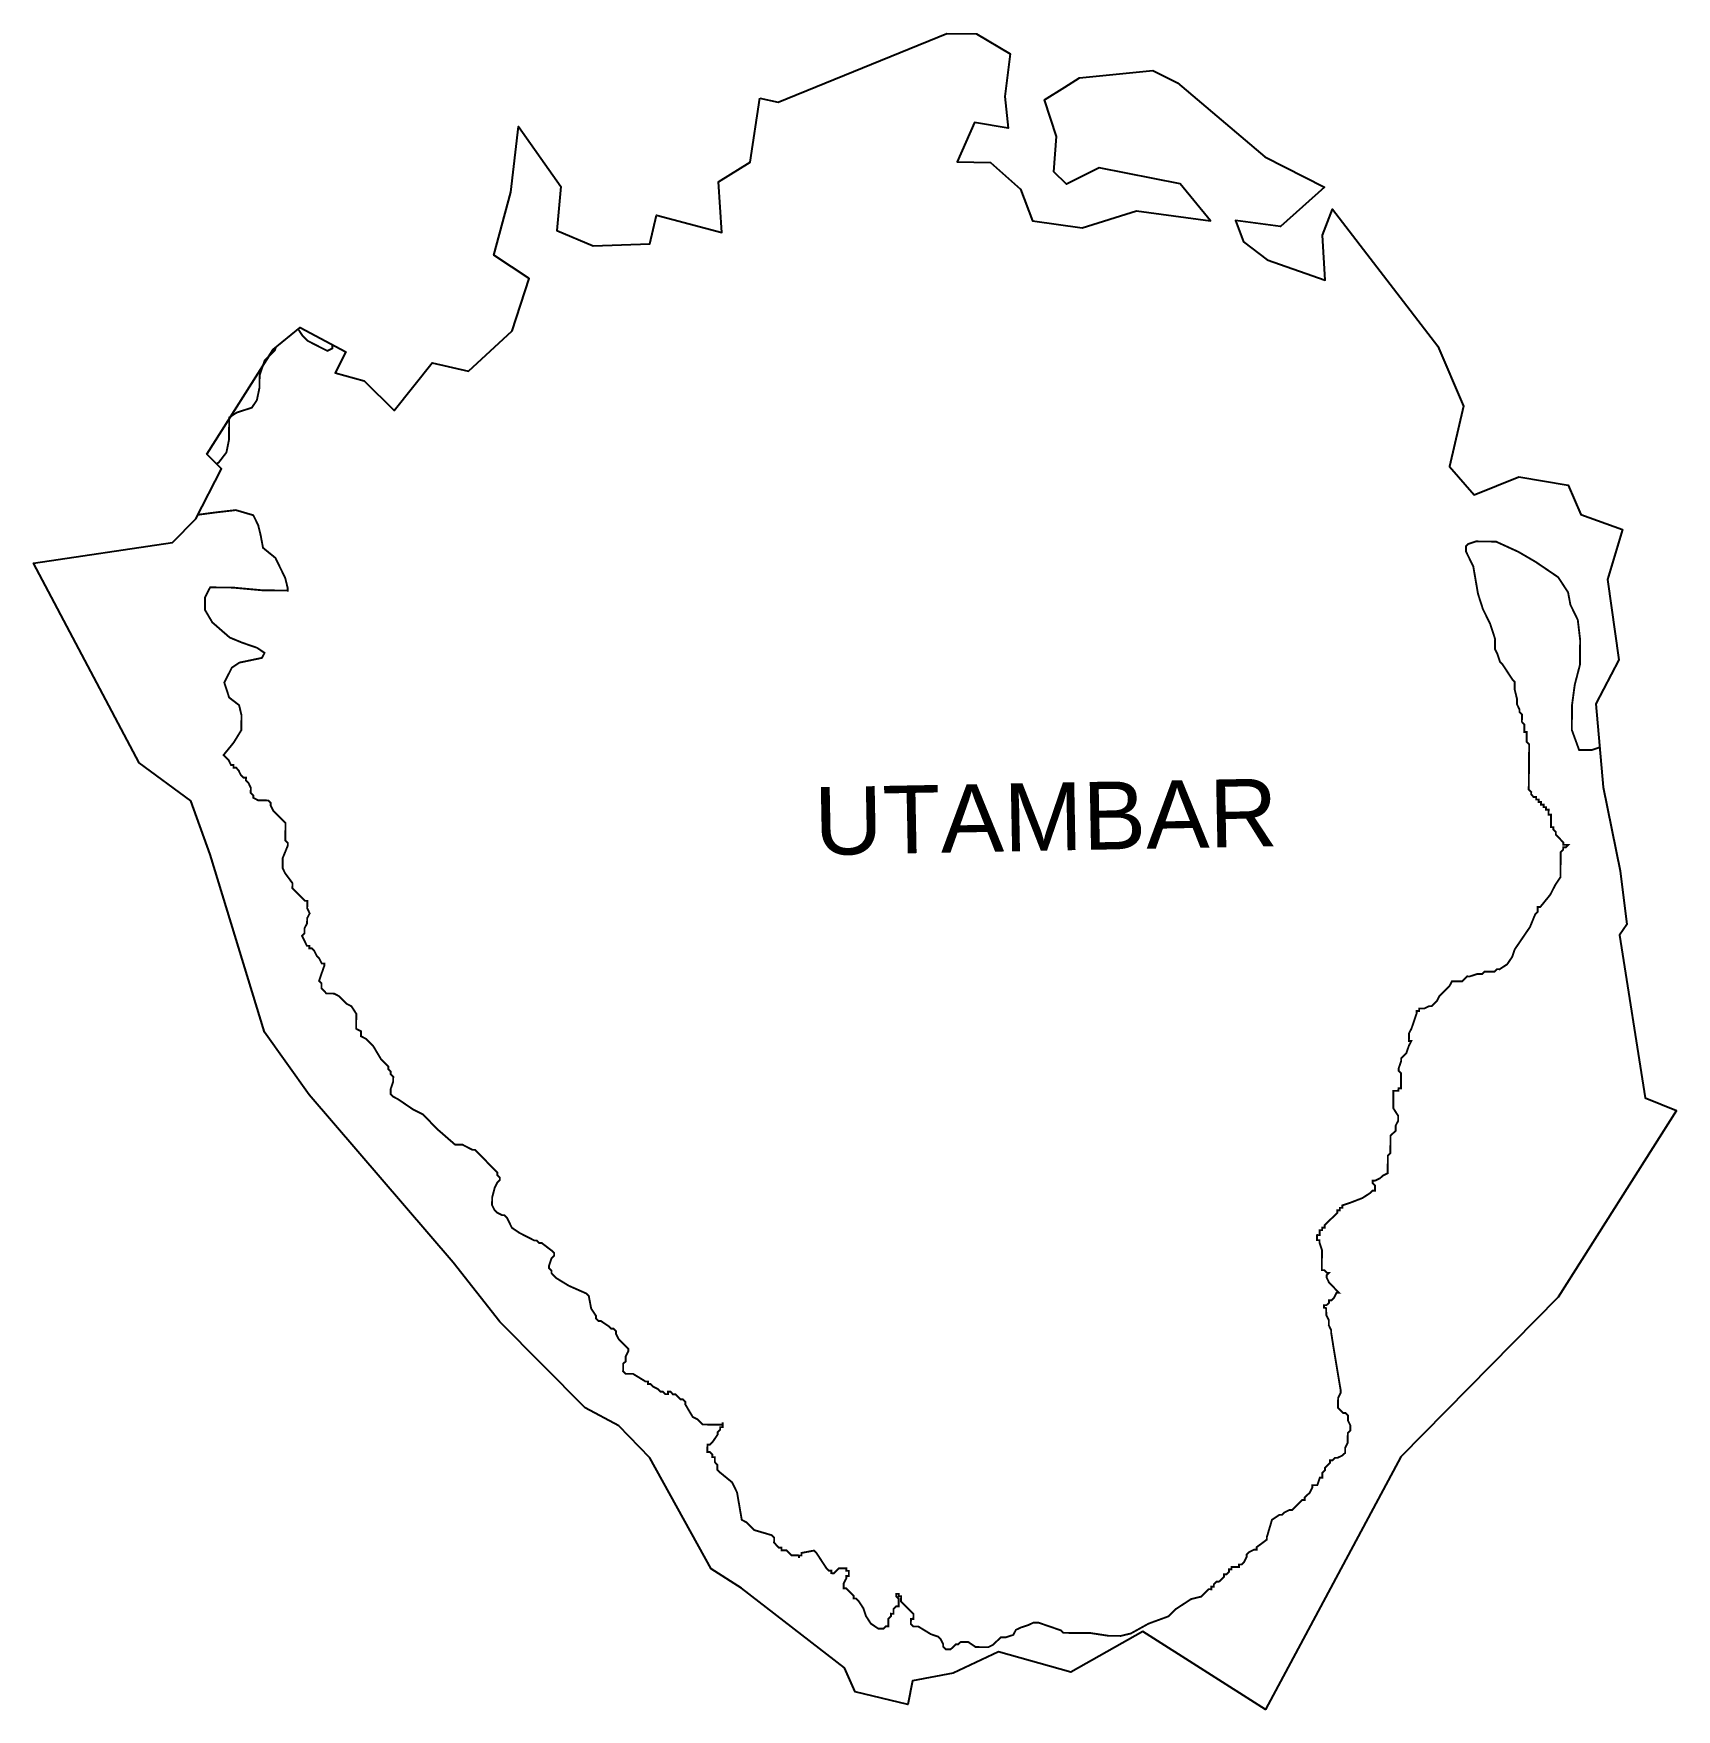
# Model space of a CAD drawing. Header units: metres. Extents: x 293549 to 296182, y 1979068 to 1981755.
import ezdxf

# ---------------------------------------------------------------- set-up
doc = ezdxf.new("R2010")
doc.units = ezdxf.units.M
for name, color, linetype in [('HAZARDS LINE', 1, 'Continuous'), ('village', 3, 'Continuous'), ('VILLAGE NAME', 250, 'Continuous')]:
    doc.layers.add(name, color=color, linetype=linetype)
doc.styles.get("Standard").update_dxf_attribs({"font": 'simplex.shx'})

msp = doc.modelspace()

# ---------------------------------------------------------------- linework, layer by layer
at = {"layer": 'HAZARDS LINE', "lineweight": 18, "const_width": 3.01}
for points in [[(293973.1, 1981281), (293980, 1981270.5), (293988, 1981262.4), (294003.9, 1981254.2), (294019.9, 1981246.1), (294027.9, 1981250), (294028, 1981255.9)], [(293842.3, 1981064.7), (293845.9, 1981067.3), (293858.1, 1981083.2), (293862.2, 1981103.2), (293862.6, 1981139.3), (293874.7, 1981147.2), (293898.8, 1981155), (293906.9, 1981166.9), (293911.1, 1981186.9), (293911.3, 1981207), (293919.5, 1981231), (293935.7, 1981246.8), (293937.4, 1981251.8)], [(296059, 1980610.3), (296046.2, 1980606.1), (296026.1, 1980606.3), (296014.4, 1980638.5), (296014.8, 1980678.6), (296019.1, 1980710.6), (296027.4, 1980742.6), (296027.8, 1980782.7), (296024, 1980814.8), (296012.2, 1980839), (296008.4, 1980859), (295992.6, 1980883.2), (295956.7, 1980907.6), (295928.8, 1980923.9), (295892.9, 1980940.3), (295860.9, 1980940.6), (295848.8, 1980936.7), (295844.7, 1980932.7), (295844.7, 1980924.7), (295848.6, 1980916.6), (295856.5, 1980900.5), (295864.1, 1980856.4), (295871.9, 1980832.2), (295883.7, 1980808.1), (295891.5, 1980784), (295891.3, 1980767.9), (295895.3, 1980759.9), (295899.2, 1980747.8), (295903.1, 1980743.8), (295919, 1980719.6), (295922.9, 1980715.5), (295922.8, 1980703.5), (295926.7, 1980687.4), (295926.6, 1980679.4), (295930.5, 1980671.3), (295930.5, 1980667.3), (295934.5, 1980663.3), (295934.4, 1980651.3), (295938.3, 1980647.2), (295938.2, 1980635.2), (295942.2, 1980635.2), (295942.1, 1980619.1), (295946.1, 1980615.1), (295945.4, 1980542.9), (295949.4, 1980538.9), (295949.3, 1980534.9), (295953.3, 1980530.8), (295957.3, 1980530.8), (295957.3, 1980526.8), (295961.3, 1980526.7), (295961.2, 1980522.7), (295965.2, 1980522.7), (295965.2, 1980518.7), (295969.2, 1980518.7), (295969.2, 1980514.6), (295973.2, 1980514.6), (295973.2, 1980510.6), (295977.2, 1980510.6), (295977.1, 1980502.5), (295981.1, 1980502.5), (295980.9, 1980482.5), (295984.9, 1980482.4), (295984.9, 1980478.4), (295988.9, 1980474.4), (295988.8, 1980470.4), (295992.8, 1980466.3), (296000.7, 1980458.2), (296000.7, 1980454.2), (296008.7, 1980454.2), (296004.7, 1980450.2), (296000.7, 1980450.2), (296000.6, 1980446.2), (295996.6, 1980442.2), (295996.2, 1980402.2), (295988.1, 1980390.2), (295979.9, 1980374.2), (295963.7, 1980354.3), (295959.7, 1980354.4), (295959.6, 1980346.4), (295955.6, 1980342.4), (295947.4, 1980322.4), (295939.3, 1980310.5), (295923, 1980286.6), (295918.9, 1980274.6), (295910.8, 1980262.6), (295898.7, 1980254.7), (295894.7, 1980254.8), (295890.6, 1980250.8), (295874.6, 1980250.9), (295870.5, 1980247), (295862.5, 1980247), (295850.5, 1980243.1), (295846.4, 1980243.2), (295838.4, 1980235.2), (295822.3, 1980235.4), (295818.2, 1980227.4), (295814.2, 1980223.4), (295802.1, 1980211.5), (295798, 1980203.5), (295793.9, 1980199.6), (295789.9, 1980195.6), (295785.9, 1980195.6), (295777.8, 1980191.7), (295769.8, 1980191.8), (295769.8, 1980187.7), (295765.8, 1980187.8), (295765.7, 1980183.8), (295757.5, 1980159.8), (295753.4, 1980151.8), (295753.3, 1980139.8), (295757.3, 1980139.8), (295753.2, 1980131.8), (295749.1, 1980119.8), (295741, 1980111.8), (295741, 1980107.8), (295736.9, 1980095.8), (295736.8, 1980091.8), (295740.8, 1980087.8), (295740.6, 1980063.7), (295736.6, 1980063.8), (295736.5, 1980059.8), (295728.5, 1980059.8), (295728.3, 1980031.8), (295736.2, 1980019.7), (295736.1, 1980011.7), (295732, 1980003.7), (295732, 1979995.7), (295727.9, 1979991.7), (295723.9, 1979987.7), (295723.6, 1979959.7), (295719.6, 1979955.7), (295719.3, 1979927.6), (295711.3, 1979923.7), (295707.2, 1979919.7), (295699.2, 1979915.8), (295695.1, 1979915.8), (295695.1, 1979911.8), (295699.1, 1979907.8), (295699, 1979899.8), (295695, 1979899.8), (295691, 1979895.8), (295678.9, 1979887.9), (295658.7, 1979880.1), (295646.7, 1979876.2), (295646.7, 1979872.2), (295642.6, 1979872.2), (295642.6, 1979868.2), (295638.6, 1979868.2), (295638.6, 1979864.2), (295630.5, 1979856.3), (295622.4, 1979848.3), (295618.3, 1979844.4), (295618.3, 1979840.4), (295614.3, 1979840.4), (295614.3, 1979836.4), (295610.2, 1979836.4), (295610.2, 1979828.4), (295606.2, 1979828.5), (295606.1, 1979820.4), (295610.1, 1979820.4), (295610.1, 1979816.4), (295614, 1979804.3), (295613.7, 1979772.3), (295617.7, 1979772.2), (295621.6, 1979768.2), (295625.3, 1979767.8), (295621.6, 1979764.2), (295621.6, 1979760.2), (295625.5, 1979752.1), (295629.5, 1979748.1), (295633.5, 1979744), (295641.4, 1979735.9), (295637.4, 1979736), (295633.3, 1979728), (295629.3, 1979724), (295625.3, 1979724), (295625.2, 1979720), (295621.2, 1979716.1), (295617.2, 1979716.1), (295617.1, 1979712.1), (295620.6, 1979711.4), (295621, 1979700), (295625, 1979692), (295624.9, 1979684), (295628.8, 1979675.9), (295628.8, 1979671.9), (295632.6, 1979647.8), (295644, 1979579.6), (295643.9, 1979575.5), (295639.9, 1979567.6), (295639.7, 1979551.5), (295647.6, 1979543.4), (295651.7, 1979543.4), (295655.6, 1979539.4), (295655.6, 1979531.3), (295659.5, 1979523.3), (295659.4, 1979515.3), (295655.4, 1979511.3), (295655.2, 1979495.3), (295651.1, 1979487.3), (295651.1, 1979479.3), (295647, 1979475.3), (295639, 1979471.4), (295635, 1979471.4), (295630.9, 1979467.4), (295626.9, 1979467.5), (295626.9, 1979463.5), (295618.8, 1979455.5), (295618.7, 1979451.5), (295614.7, 1979447.5), (295614.6, 1979439.5), (295610.6, 1979439.6), (295606.5, 1979427.6), (295598.5, 1979427.6), (295598.5, 1979423.6), (295594.4, 1979415.6), (295586.3, 1979407.7), (295586.2, 1979403.7), (295582.2, 1979403.7), (295578.2, 1979399.8), (295574.1, 1979395.8), (295570.1, 1979391.8), (295566.1, 1979387.8), (295562.1, 1979387.9), (295554, 1979383.9), (295550, 1979380), (295545.9, 1979380), (295533.9, 1979372.1), (295525.6, 1979344.1), (295525.5, 1979340.1), (295509.4, 1979328.2), (295509.4, 1979324.2), (295505.4, 1979324.3), (295497.3, 1979320.3), (295493.3, 1979316.4), (295493.2, 1979312.3), (295489.1, 1979304.4), (295485.1, 1979300.4), (295481.1, 1979300.4), (295481.1, 1979296.4), (295469, 1979296.5), (295469, 1979292.5), (295465, 1979292.6), (295464.9, 1979288.5), (295460.9, 1979284.6), (295456.9, 1979284.6), (295456.9, 1979280.6), (295452.8, 1979276.6), (295448.8, 1979272.7), (295444.8, 1979272.7), (295440.7, 1979268.7), (295440.7, 1979264.7), (295436.7, 1979264.8), (295436.6, 1979260.7), (295432.6, 1979260.8), (295420.5, 1979248.9), (295404.4, 1979245), (295380.2, 1979229.2), (295368.1, 1979217.3), (295335.9, 1979205.5), (295307.7, 1979189.8), (295291.7, 1979185.9), (295271.6, 1979186.1), (295243.6, 1979190.4), (295199.5, 1979190.8), (295195.5, 1979194.8), (295183.6, 1979198.9), (295171.6, 1979203), (295159.6, 1979207.2), (295151.6, 1979207.2), (295143.5, 1979203.3), (295131.4, 1979199.4), (295123.4, 1979195.5), (295119.3, 1979187.5), (295107.3, 1979183.6), (295099.2, 1979183.7), (295091.1, 1979175.7), (295087.1, 1979171.7), (295079.1, 1979167.8), (295059, 1979168), (295047.1, 1979176.1), (295035, 1979176.2), (295031, 1979172.3), (295027, 1979172.3), (295018.9, 1979164.4), (295010.9, 1979164.4), (295006.9, 1979168.5), (295006.9, 1979172.5), (295003, 1979180.5), (294999, 1979184.6), (294987.1, 1979188.7), (294967.1, 1979200.9), (294959.1, 1979201), (294955.1, 1979205), (294955.2, 1979213), (294959.2, 1979213), (294959.3, 1979221), (294947.4, 1979233.2), (294943.4, 1979237.2), (294939.4, 1979241.2), (294939.5, 1979249.3), (294935.5, 1979249.3), (294935.5, 1979253.3), (294931.5, 1979253.3), (294931.5, 1979249.3), (294935.5, 1979245.3), (294935.4, 1979233.3), (294931.3, 1979233.3), (294927.3, 1979229.3), (294927.2, 1979221.3), (294923.2, 1979221.4), (294923.2, 1979217.3), (294919.1, 1979213.4), (294919, 1979201.3), (294915, 1979201.4), (294911, 1979197.4), (294903, 1979197.5), (294891, 1979205.6), (294883.1, 1979217.7), (294879.2, 1979229.8), (294871.3, 1979241.9), (294867.3, 1979245.9), (294863.3, 1979246), (294863.4, 1979250), (294855.4, 1979258.1), (294851.4, 1979262.1), (294847.4, 1979262.1), (294847.5, 1979270.1), (294851.6, 1979278.1), (294851.6, 1979282.1), (294855.6, 1979282.1), (294855.7, 1979290.1), (294851.7, 1979290.2), (294851.7, 1979294.2), (294839.7, 1979294.3), (294831.6, 1979286.3), (294827.6, 1979286.4), (294827.7, 1979290.4), (294823.6, 1979290.4), (294819.7, 1979294.5), (294803.9, 1979318.7), (294799.9, 1979322.7), (294779.8, 1979318.9), (294779.8, 1979314.9), (294775.8, 1979314.9), (294775.7, 1979310.9), (294775.8, 1979314.9), (294763.8, 1979315), (294759.8, 1979319.1), (294755.8, 1979323.1), (294747.8, 1979323.2), (294747.8, 1979327.2), (294743.8, 1979327.2), (294735.9, 1979335.3), (294736, 1979343.3), (294732, 1979347.4), (294704, 1979355.6), (294700, 1979359.7), (294696.1, 1979363.7), (294692.1, 1979367.8), (294684.1, 1979371.9), (294676.5, 1979416), (294668.6, 1979432.1), (294648.7, 1979448.4), (294644.8, 1979452.4), (294644.8, 1979460.4), (294640.9, 1979464.5), (294640.9, 1979472.5), (294636.9, 1979472.5), (294637, 1979476.5), (294633, 1979480.6), (294629, 1979480.6), (294629.1, 1979492.6), (294633.1, 1979492.6), (294637.2, 1979496.6), (294645.3, 1979508.5), (294645.3, 1979512.5), (294649.4, 1979516.5), (294649.4, 1979520.5), (294653.4, 1979520.5), (294653.5, 1979528.5), (294653.4, 1979524.5), (294621.4, 1979524.8), (294617.4, 1979528.8), (294613.4, 1979532.9), (294605.5, 1979536.9), (294593.6, 1979557.1), (294593.7, 1979561.1), (294589.7, 1979565.2), (294585.7, 1979565.2), (294577.7, 1979573.3), (294573.7, 1979573.3), (294569.8, 1979577.4), (294565.7, 1979577.4), (294565.7, 1979573.4), (294561.7, 1979573.4), (294557.7, 1979577.5), (294553.7, 1979577.5), (294549.7, 1979581.6), (294541.8, 1979585.6), (294537.8, 1979589.7), (294533.8, 1979589.7), (294533.8, 1979593.7), (294529.8, 1979593.8), (294509.9, 1979606), (294497.9, 1979606.1), (294493.9, 1979610.1), (294494, 1979622.2), (294498.1, 1979626.1), (294498.1, 1979634.1), (294502.2, 1979642.1), (294502.2, 1979646.1), (294498.3, 1979650.2), (294494.3, 1979654.2), (294490.3, 1979658.3), (294486.4, 1979662.3), (294482.4, 1979670.4), (294482.5, 1979674.4), (294478.5, 1979678.4), (294474.5, 1979678.5), (294470.5, 1979682.5), (294458.6, 1979690.6), (294454.6, 1979690.7), (294450.6, 1979694.7), (294450.6, 1979698.7), (294442.7, 1979710.8), (294438.9, 1979730.9), (294434.9, 1979734.9), (294407, 1979747.2), (294387, 1979759.4), (294379.1, 1979767.5), (294379.1, 1979771.5), (294375.2, 1979775.6), (294375.2, 1979779.6), (294379.3, 1979791.6), (294383.4, 1979795.5), (294383.4, 1979799.6), (294379.4, 1979803.6), (294363.5, 1979815.8), (294359.5, 1979815.8), (294355.5, 1979819.9), (294351.5, 1979819.9), (294327.6, 1979832.1), (294315.6, 1979840.3), (294311.7, 1979848.3), (294307.8, 1979856.4), (294303.8, 1979860.4), (294299.8, 1979860.5), (294291.8, 1979864.5), (294287.8, 1979868.6), (294283.9, 1979876.6), (294284, 1979888.7), (294288.2, 1979904.7), (294292.2, 1979912.6), (294296.3, 1979916.6), (294296.3, 1979920.6), (294292.4, 1979924.7), (294292.4, 1979928.7), (294256.7, 1979965.1), (294252.6, 1979965.1), (294236.7, 1979973.3), (294224.7, 1979973.4), (294196.8, 1979997.7), (294173, 1980022), (294157, 1980030.1), (294133.1, 1980046.4), (294125.2, 1980050.5), (294121.2, 1980054.5), (294121.3, 1980062.5), (294125.4, 1980074.5), (294125.5, 1980082.5), (294121.5, 1980086.6), (294121.5, 1980090.6), (294117.6, 1980094.6), (294117.6, 1980098.6), (294113.6, 1980102.7), (294109.6, 1980106.7), (294105.7, 1980110.8), (294093.8, 1980130.9), (294081.9, 1980143.1), (294073.9, 1980147.2), (294074, 1980155.2), (294066, 1980159.3), (294066.3, 1980183.3), (294058.4, 1980195.4), (294050.4, 1980199.5), (294038.5, 1980211.6), (294030.5, 1980215.7), (294018.5, 1980215.8), (294014.5, 1980219.9), (294010.5, 1980223.9), (294010.6, 1980231.9), (294006.6, 1980236), (294010.7, 1980248), (294014.9, 1980259.9), (294014.9, 1980263.9), (294010.9, 1980264), (294006.9, 1980272), (294003, 1980276.1), (293999, 1980284.1), (293995.1, 1980288.2), (293991.1, 1980288.2), (293991.1, 1980292.2), (293987.1, 1980292.3), (293983.2, 1980300.3), (293979.2, 1980308.4), (293983.3, 1980312.3), (293983.3, 1980320.4), (293987.4, 1980328.3), (293987.5, 1980336.4), (293991.6, 1980344.3), (293987.6, 1980352.4), (293987.8, 1980364.4), (293983.7, 1980364.5), (293967.9, 1980380.6), (293963.9, 1980384.7), (293964, 1980392.7), (293952.1, 1980408.8), (293948.2, 1980416.9), (293948.3, 1980432.9), (293956.5, 1980452.9), (293956.5, 1980456.9), (293952.6, 1980461), (293952.8, 1980489), (293948.8, 1980493.1), (293933, 1980509.2), (293929, 1980517.3), (293929.1, 1980521.3), (293925.1, 1980525.3), (293909.1, 1980525.5), (293901.1, 1980529.6), (293901.1, 1980533.6), (293897.1, 1980537.6), (293897.2, 1980545.6), (293893.3, 1980553.7), (293889.3, 1980557.7), (293889.4, 1980561.8), (293885.3, 1980561.8), (293881.4, 1980565.8), (293877.4, 1980573.9), (293873.5, 1980577.9), (293869.5, 1980578), (293869.5, 1980582), (293865.5, 1980582), (293861.6, 1980590.1), (293853.6, 1980598.2), (293869.8, 1980618.1), (293882, 1980638), (293882.3, 1980662), (293878.4, 1980678.1), (293862.5, 1980690.3), (293854.7, 1980714.4), (293866.9, 1980738.3), (293879, 1980746.3), (293915.2, 1980753.9), (293919.2, 1980761.9), (293907.3, 1980770), (293883.3, 1980778.3), (293863.4, 1980786.5), (293835.5, 1980810.8), (293823.7, 1980830.9), (293823.9, 1980851), (293832, 1980866.9), (293868.1, 1980866.6), (293916.2, 1980862.2), (293956.2, 1980861.8), (293956.3, 1980865.8), (293952.4, 1980881.9), (293936.7, 1980914.1), (293916.8, 1980930.3), (293913, 1980950.4), (293909.1, 1980966.5), (293901.2, 1980982.6), (293873.2, 1980990.8), (293841.1, 1980987.1), (293813.1, 1980983.4), (293811.9, 1980982.8)]]:
    msp.add_lwpolyline(points, dxfattribs=at)
at = {"layer": 'village', "flags": 128}
msp.add_lwpolyline([(294712.8, 1981651.4), (294742.4, 1981644.8)], dxfattribs=at)
at = {"layer": 'village', "color": 3, "true_color": 0x00ff00}
for points in [[(294742.4, 1981644.8, 0), (295012.9, 1981754.9, 0), (295060.1, 1981754.3, 0), (295114.2, 1981722.4, 0), (295105.5, 1981653.9, 0), (295111.1, 1981603, 0), (295057.3, 1981612, 0), (295029.3, 1981549.3, 0), (295082.5, 1981548.3, 0), (295130.7, 1981505.5, 0), (295149.9, 1981454.8, 0), (295229.7, 1981443.6, 0), (295317, 1981470.8, 0), (295435.5, 1981454.6, 0), (295386.5, 1981514.1, 0), (295257, 1981539.4, 0), (295204.3, 1981513.5, 0), (295184.5, 1981533.3, 0), (295188.5, 1981589.7, 0), (295169.1, 1981648.8, 0), (295201.7, 1981668.9, 0), (295225.6, 1981683.6, 0), (295342.7, 1981695.4, 0), (295382.5, 1981675.6, 0), (295522.6, 1981557.1, 0), (295617.9, 1981508.3, 0), (295547.3, 1981445.3, 0), (295475.5, 1981454.9, 0), (295488.3, 1981420.9, 0), (295526, 1981392, 0), (295618.9, 1981359.6, 0), (295615, 1981431.7, 0), (295631, 1981473.1, 0), (295799.8, 1981253.5, 0), (295840.7, 1981157.3, 0), (295818.4, 1981060.9, 0), (295858, 1981015.3, 0), (295929.6, 1981044.3, 0), (296008.6, 1981030.8, 0), (296028.8, 1980983.8, 0), (296095.7, 1980959.9, 0), (296071.6, 1980879.6, 0), (296089.9, 1980750.8, 0), (296052.9, 1980680.3, 0), (296064.6, 1980546.4, 0), (296091.9, 1980412.4, 0), (296102.6, 1980326.2, 0), (296090.7, 1980309.1, 0), (296132.2, 1980048.6, 0), (296182.2, 1980028, 0)], [(296182.2, 1980028, 0), (295992.4, 1979729.2, 0), (295740.5, 1979472.9, 0), (295523.3, 1979067.9, 0), (295327, 1979192.8, 0), (295211.4, 1979127.7, 0), (295095.7, 1979160.5, 0), (295023, 1979126.3, 0), (294957.8, 1979113.7, 0), (294950.1, 1979075.9, 0), (294865.8, 1979096.2, 0), (294848.7, 1979134.9, 0), (294683.7, 1979262.3, 0), (294634.8, 1979293.2, 0), (294536.9, 1979471.5, 0), (294487.3, 1979522.9, 0), (294433.2, 1979551.4, 0), (294296.5, 1979689.4, 0), (294221.3, 1979784.5, 0), (293990.8, 1980053.3, 0), (293918.9, 1980153.8, 0), (293832.3, 1980438.4, 0), (293801.1, 1980524.7, 0), (293718.3, 1980585.4, 0), (293549, 1980905.6, 0), (293771.6, 1980939.1, 0), (293808.9, 1980976.9, 0), (293850.2, 1981056.8, 0), (293826.6, 1981080.5, 0), (293933.3, 1981248.4, 0), (293976.4, 1981283.7, 0), (294049.5, 1981244.3, 0), (294032.4, 1981211.1, 0), (294079, 1981198.1, 0), (294126.9, 1981150.5, 0), (294188.1, 1981226.8, 0), (294246, 1981213.5, 0), (294316.1, 1981278.3, 0), (294343.5, 1981362.3, 0), (294286.5, 1981399.5, 0), (294314.1, 1981500.5, 0), (294326, 1981605.6, 0), (294394, 1981509.4, 0), (294387.7, 1981439.2, 0), (294445.9, 1981414.4, 0), (294537, 1981417.5, 0), (294547.2, 1981463.9, 0), (294652.2, 1981435.6, 0), (294646.8, 1981517.2, 0), (294697.8, 1981548.6, 0), (294712.8, 1981651.4, 0)]]:
    msp.add_polyline3d(points, dxfattribs=at)

# ---------------------------------------------------------------- texts
at = {"layer": 'VILLAGE NAME', "insert": (294799.1, 1980546.4), "char_height": 108.748, "attachment_point": 1, "rotation": 1.1028}
msp.add_mtext_dynamic_manual_height_columns('{\\fArial|b0|i0|c0|p34;UTAMBAR}', width=1571.314, gutter_width=543.7, heights=[0], dxfattribs=at)

doc.saveas('drawing.dxf')
